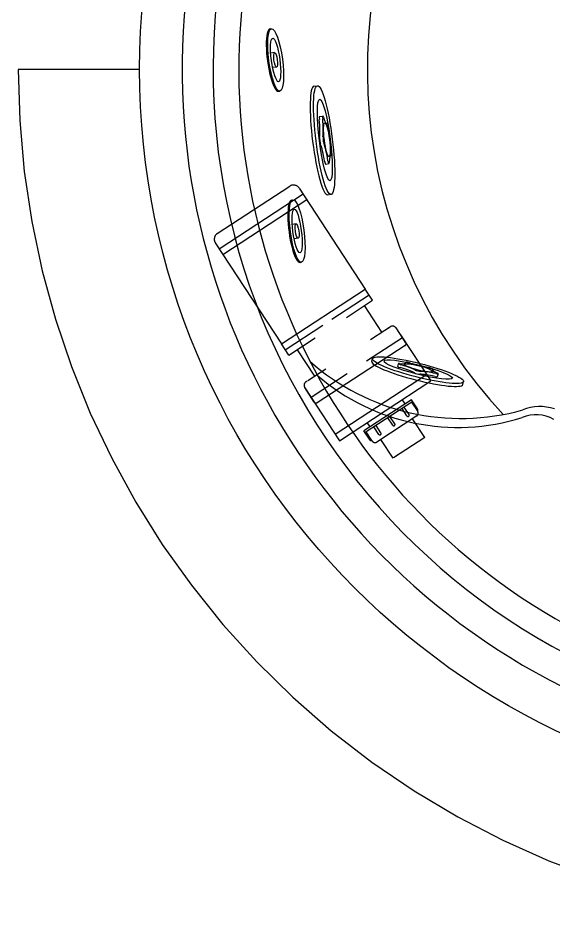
# Model space of a CAD drawing. Header units: millimetres. Extents: x -1146.96 to -1144.79, y 2246.6 to 2248.76.
# Drawn here: x -1146.958 to -1146.229, y 2246.599 to 2247.834 of the extents above; entities that cross this region are included whole.
import ezdxf

# ---------------------------------------------------------------- set-up
doc = ezdxf.new("R2010")
doc.units = ezdxf.units.MM
doc.header["$LTSCALE"] = 10
doc.linetypes.add('HIDDEN', pattern=[0.375, 0.25, -0.125])
doc.layers.add('jacuzzi', color=1, linetype='Continuous')

msp = doc.modelspace()

# ---------------------------------------------------------------- linework, layer by layer
at = {"layer": 'jacuzzi'}
for p, q in [((-1146.6153, 2247.8197), (-1146.6134, 2247.82)), ((-1146.609, 2247.7873), (-1146.6144, 2247.7865)), ((-1146.6064, 2247.7676), (-1146.6117, 2247.7669)), ((-1146.6039, 2247.7347), (-1146.602, 2247.7349)), ((-1146.5555, 2247.7416), (-1146.5509, 2247.7422)), ((-1146.5479, 2247.7003), (-1146.5433, 2247.7008)), ((-1146.5398, 2247.6356), (-1146.5348, 2247.6362)), ((-1146.586, 2247.5865), (-1146.5841, 2247.5868)), ((-1146.5369, 2247.5937), (-1146.5323, 2247.5943)), ((-1146.5797, 2247.5541), (-1146.585, 2247.5533)), ((-1146.577, 2247.5344), (-1146.5824, 2247.5337)), ((-1146.5745, 2247.5015), (-1146.5726, 2247.5017)), ((-1146.4767, 2247.3665), (-1146.4757, 2247.3704)), ((-1146.4414, 2247.3597), (-1146.4404, 2247.3635)), ((-1146.3872, 2247.346), (-1146.3861, 2247.3502)), ((-1146.3528, 2247.3352), (-1146.3518, 2247.3391))]:
    msp.add_line(p, q, dxfattribs=at)
at = {"layer": 'jacuzzi', "linetype": 'HIDDEN', "ltscale": 2}
for p, q in [((-1146.7928, 2247.7644), (-1146.9582, 2247.7644)), ((-1146.6871, 2247.541), (-1146.5885, 2247.6055)), ((-1146.5755, 2247.6028), (-1146.4856, 2247.4651)), ((-1146.6847, 2247.5202), (-1146.5704, 2247.5949)), ((-1146.6795, 2247.5124), (-1146.5653, 2247.5871)), ((-1146.6898, 2247.5281), (-1146.5998, 2247.3904)), ((-1146.5998, 2247.3904), (-1146.4856, 2247.4651)), ((-1146.4756, 2247.4499), (-1146.4856, 2247.4651)), ((-1146.5313, 2247.424), (-1146.4804, 2247.4573)), ((-1146.5113, 2247.4266), (-1146.4756, 2247.4499)), ((-1146.4867, 2247.4426), (-1146.4756, 2247.4499)), ((-1146.4631, 2247.4065), (-1146.4867, 2247.4426)), ((-1146.4346, 2247.3984), (-1146.4436, 2247.4122)), ((-1146.4376, 2247.403), (-1146.3964, 2247.34)), ((-1146.5898, 2247.3752), (-1146.5998, 2247.3904)), ((-1146.4313, 2247.3883), (-1146.5511, 2247.31)), ((-1146.4349, 2247.3989), (-1146.484, 2247.3668)), ((-1146.4308, 2247.3925), (-1146.4354, 2247.3995)), ((-1146.5785, 2247.3826), (-1146.5549, 2247.3464)), ((-1146.5646, 2247.3401), (-1146.5663, 2247.3389)), ((-1146.5102, 2247.3497), (-1146.5594, 2247.3175)), ((-1146.5267, 2247.2676), (-1146.4023, 2247.349)), ((-1146.5209, 2247.2586), (-1146.3964, 2247.34)), ((-1146.5552, 2247.3112), (-1146.5681, 2247.3309)), ((-1146.568, 2247.3308), (-1146.5209, 2247.2586)), ((-1146.4227, 2247.3144), (-1146.4874, 2247.2721)), ((-1146.4313, 2247.3088), (-1146.4352, 2247.3146)), ((-1146.4211, 2247.312), (-1146.4858, 2247.2697)), ((-1146.4225, 2247.311), (-1146.4143, 2247.2984)), ((-1146.4156, 2247.2923), (-1146.47, 2247.2567)), ((-1146.4155, 2247.2923), (-1146.4699, 2247.2568)), ((-1146.4792, 2247.2774), (-1146.4831, 2247.2833)), ((-1146.4047, 2247.2631), (-1146.4213, 2247.2885)), ((-1146.4767, 2247.259), (-1146.4843, 2247.2706)), ((-1146.4767, 2247.259), (-1146.476, 2247.258)), ((-1146.4767, 2247.259), (-1146.4761, 2247.258)), ((-1146.4476, 2247.235), (-1146.4643, 2247.2604)), ((-1146.4047, 2247.2631), (-1146.4472, 2247.2353)), ((-1146.4442, 2247.2373), (-1146.4472, 2247.2353)), ((-1146.4411, 2247.2392), (-1146.4442, 2247.2373))]:
    msp.add_line(p, q, dxfattribs=at)
at = {"layer": 'jacuzzi', "linetype": 'HIDDEN'}
for p, q in [((-1146.5947, 2247.3826), (-1146.5436, 2247.416)), ((-1146.5898, 2247.3752), (-1146.554, 2247.3986)), ((-1146.5646, 2247.3401), (-1146.5663, 2247.3389))]:
    msp.add_line(p, q, dxfattribs=at)
at = {"layer": 'jacuzzi', "linetype": 'HIDDEN', "ltscale": 2}
for points in [[(-1146.4786, 2247.3963), (-1146.459, 2247.4091), (-1146.4535, 2247.4127)], [(-1146.4631, 2247.4065), (-1146.459, 2247.4091), (-1146.4518, 2247.4139)], [(-1146.564, 2247.3405), (-1146.5394, 2247.3565)], [(-1146.4144, 2247.3018), (-1146.4227, 2247.3144)], [(-1146.429, 2247.2923), (-1146.4356, 2247.3025)], [(-1146.426, 2247.2942), (-1146.4327, 2247.3044)], [(-1146.4483, 2247.2797), (-1146.4549, 2247.2899)], [(-1146.4453, 2247.2816), (-1146.452, 2247.2918)], [(-1146.4673, 2247.2672), (-1146.474, 2247.2774)], [(-1146.4644, 2247.2692), (-1146.471, 2247.2793)], [(-1146.4792, 2247.2595), (-1146.4874, 2247.2721)]]:
    msp.add_lwpolyline(points, dxfattribs=at)
at = {"layer": 'jacuzzi', "color": 3}
msp.add_circle((-1145.7928, 2247.7648), 1, dxfattribs=at)
at = {"layer": 'jacuzzi'}
for centre, radius, start, end in [((-1145.7928, 2247.7644), 0.942, 291.6316, 248.3684), ((-1145.7928, 2247.7644), 0.69, 296.7143, 222.9441), ((-1145.7928, 2247.7644), 0.9, 166.3095, 261.6934), ((-1145.7928, 2247.7644), 0.865, 167.106, 317.4695), ((-1146.3553, 2247.5991), 0.3102, 228.4113, 285.7219), ((-1146.3599, 2247.5695), 0.2928, 229.3254, 287.4735), ((-1146.2478, 2247.2434), 0.0617, 71.1965, 112.2945), ((-1146.253, 2247.245), 0.049, 60.5899, 112.725)]:
    msp.add_arc(centre, radius, start, end, dxfattribs=at)
at = {"layer": 'jacuzzi', "linetype": 'HIDDEN', "ltscale": 2}
for centre, radius, start, end in [((-1145.7928, 2247.7644), 1.1654, 180, 288.1286), ((-1146.5834, 2247.5976), 0.00935, 33.1792, 123.1792), ((-1146.6819, 2247.5332), 0.00935, 123.1792, 213.1792), ((-1146.4485, 2247.4089), 0.00589, 33.1792, 123.1792), ((-1146.4329, 2247.3906), 0.00281, 303.1792, 33.1792), ((-1146.5631, 2247.334), 0.00589, 123.1792, 213.1792), ((-1146.5631, 2247.334), 0.00589, 123.1792, 213.1792), ((-1146.4159, 2247.3009), 0.00176, 303.1792, 33.1792), ((-1146.4275, 2247.2933), 0.00176, 213.1792, 33.1792), ((-1146.418, 2247.296), 0.00441, 303.1792, 33.1792), ((-1146.4468, 2247.2807), 0.00176, 213.1792, 33.1792), ((-1146.4659, 2247.2682), 0.00176, 213.1792, 33.1792), ((-1146.4777, 2247.2605), 0.00176, 213.1792, 303.1792), ((-1146.4724, 2247.2604), 0.00441, 213.1792, 303.1792)]:
    msp.add_arc(centre, radius, start, end, dxfattribs=at)
at = {"layer": 'jacuzzi', "linetype": 'HIDDEN'}
msp.add_arc((-1146.5529, 2247.3127), 0.00281, 213.1792, 303.1792, dxfattribs=at)
at = {"layer": 'jacuzzi'}
for centre, major_axis, ratio, start_param, end_param in [((-1146.6077, 2247.7774), (-0.0057, 0.0425), 0.215976, 4.712389, 10.995574), ((-1146.6096, 2247.7772), (-0.0057, 0.0425), 0.215976, 0, 3.141593), ((-1146.6077, 2247.7774), (-0.004, 0.0297), 0.190822, 4.712389, 10.995574), ((-1146.6077, 2247.7774), (-0.00132, 0.00981), 0.230944, 4.712389, 10.995574), ((-1146.5462, 2247.6676), (0.0093, -0.074), 0.15, 3.141593, 6.283185), ((-1146.5416, 2247.6682), (0.0093, -0.074), 0.15, 3.141593, 9.424778), ((-1146.5407, 2247.6683), (0.007, -0.0555), 0.133333, 3.141593, 9.424778), ((-1146.5473, 2247.6953), (0.00062, -0.00495), 0.15, 3.141593, 4.519872), ((-1146.5427, 2247.6959), (0.00062, -0.00495), 0.15, 2.391632, 4.519872), ((-1146.5496, 2247.7028), (0.0044, -0.0351), 0.15, 0.506677, 1.378279), ((-1146.5423, 2247.7257), (0.0044, -0.0351), 0.15, -0.74996, 0.121642), ((-1146.5542, 2247.7022), (0.0044, -0.0351), 0.15, 0.506677, 1.378279), ((-1146.5379, 2247.6687), (0.0029, -0.0231), 0.15, 3.141593, 9.424778), ((-1146.5366, 2247.686), (0.00062, -0.00495), 0.15, 1.134995, 3.263235), ((-1146.529, 2247.6698), (0.0044, -0.0351), 0.15, 4.276588, 5.14819), ((-1146.5469, 2247.6676), (0.00062, -0.00495), 0.15, 3.648269, 5.776509), ((-1146.5422, 2247.6681), (0.00062, -0.00495), 0.15, 3.648269, 5.776509), ((-1146.5454, 2247.6321), (0.0044, -0.0351), 0.15, 1.763314, 2.634916), ((-1146.5408, 2247.6327), (0.0044, -0.0351), 0.15, 1.763314, 2.634916), ((-1146.528, 2247.6123), (0.0044, -0.0351), 0.15, 3.019951, 3.891553), ((-1146.5323, 2247.6522), (0.00062, -0.00495), 0.15, -0.121642, 2.006598), ((-1146.5404, 2247.6406), (0.00062, -0.00495), 0.15, -1.378279, 0), ((-1146.5358, 2247.6411), (0.00062, -0.00495), 0.15, -1.378279, 0.74996), ((-1146.5803, 2247.544), (-0.0057, 0.0425), 0.215976, 0, 3.141593), ((-1146.5784, 2247.5443), (-0.0057, 0.0425), 0.215976, 4.712389, 10.995574), ((-1146.5784, 2247.5443), (-0.004, 0.0297), 0.190822, 4.712389, 10.995574), ((-1146.5784, 2247.5443), (-0.00132, 0.00981), 0.230944, 4.712389, 10.995574), ((-1146.4138, 2247.3547), (0.062, -0.0157), 0.15, 3.141593, 9.424778), ((-1146.4148, 2247.3508), (0.062, -0.0157), 0.15, 3.141593, 6.283185), ((-1146.4136, 2247.3555), (0.0465, -0.0117), 0.133333, 3.141593, 9.424778), ((-1146.4362, 2247.3625), (0.00415, -0.00105), 0.15, 2.391632, 4.519872), ((-1146.4599, 2247.3721), (0.0294, -0.0074), 0.15, -0.74996, 0.121642), ((-1146.413, 2247.3578), (0.0194, -0.0049), 0.15, 3.141593, 9.424778), ((-1146.4264, 2247.3643), (0.00415, -0.00105), 0.15, 1.134995, 3.263235), ((-1146.4111, 2247.3653), (0.0294, -0.0074), 0.15, 4.276588, 5.14819), ((-1146.4372, 2247.3586), (0.00415, -0.00105), 0.15, 3.141593, 4.519872), ((-1146.4449, 2247.3553), (0.0294, -0.0074), 0.15, 0.506677, 1.378279), ((-1146.4439, 2247.3592), (0.0294, -0.0074), 0.15, 0.506677, 1.378279), ((-1146.4149, 2247.3503), (0.00415, -0.00105), 0.15, 3.648269, 5.776509), ((-1146.4139, 2247.3542), (0.00415, -0.00105), 0.15, 3.648269, 5.776509), ((-1146.3852, 2247.3443), (0.0294, -0.0074), 0.15, 1.763314, 2.634916), ((-1146.3981, 2247.3572), (0.00415, -0.00105), 0.15, -0.121642, 2.006598), ((-1146.3649, 2247.3481), (0.0294, -0.0074), 0.15, 3.019951, 3.891553), ((-1146.3904, 2247.3509), (0.00415, -0.00105), 0.15, -1.378279, 0.74996), ((-1146.3862, 2247.3405), (0.0294, -0.0074), 0.15, 1.763314, 2.634916), ((-1146.3913, 2247.347), (0.00415, -0.00105), 0.15, -1.378279, 0)]:
    msp.add_ellipse(centre, major_axis=major_axis, ratio=ratio, start_param=start_param, end_param=end_param, dxfattribs=at)

doc.saveas('drawing.dxf')
